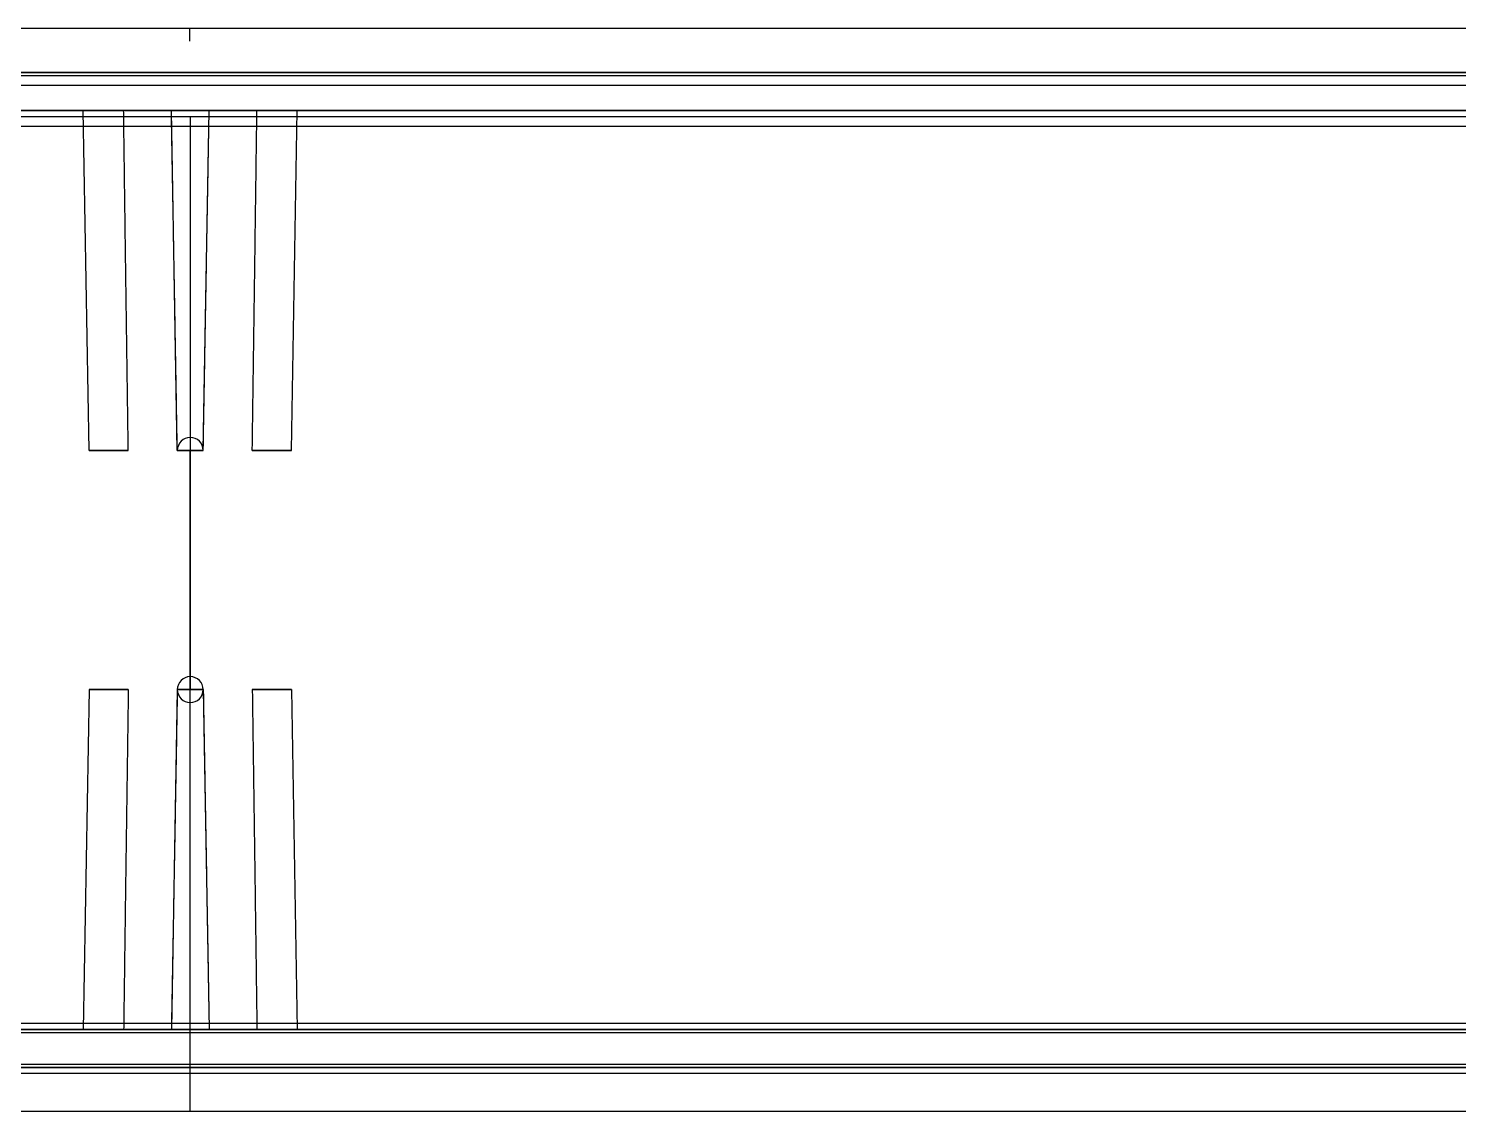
# Model space of a CAD drawing. Header units: millimetres. Extents: x -228 to 213, y -31 to 12.
# Drawn here: x 97.8 to 155.4, y -31.5 to 12.2 of the extents above; entities that cross this region are included whole.
import ezdxf

# ---------------------------------------------------------------- set-up
doc = ezdxf.new("R2010")
doc.units = ezdxf.units.MM
doc.layers.add('Feature', color=7, linetype='CONTINUOUS')

msp = doc.modelspace()

# ---------------------------------------------------------------- linework, layer by layer
at = {"layer": 'Feature'}
for p, q in [((163.314, 12.2371, 136.6), (-177.807, 12.2371, 136.6)), ((163.314, 12.2371, -66.6), (-177.807, 12.2371, -66.6)), ((163.314, 12.2371, 136.6), (-177.807, 12.2371, 136.6)), ((163.314, 12.2371, -66.6), (-177.807, 12.2371, -66.6)), ((104.259, 11.7291, 96.6585), (104.259, 12.2371, 96.6585)), ((104.259, 11.7291, 100.341), (104.259, 12.2371, 100.341)), ((104.259, 11.7291, 101.446), (104.259, 12.2371, 101.446)), ((104.259, 11.7291, 95.5536), (104.259, 12.2371, 95.5536)), ((104.259, 11.7291, -30.3415), (104.259, 12.2371, -30.3415)), ((104.259, 11.7291, -26.6585), (104.259, 12.2371, -26.6585)), ((104.259, 11.7291, -25.5536), (104.259, 12.2371, -25.5536)), ((104.259, 11.7291, -31.4464), (104.259, 12.2371, -31.4464)), ((104.259, 11.7291, -25.5536), (104.259, 12.2371, -25.5536)), ((104.259, 11.7291, -31.4464), (104.259, 12.2371, -31.4464)), ((104.259, 11.7291, -30.3415), (104.259, 12.2371, -30.3415)), ((104.259, 11.7291, -26.6585), (104.259, 12.2371, -26.6585)), ((104.259, 11.7291, 101.446), (104.259, 12.2371, 101.446)), ((104.259, 11.7291, 95.5536), (104.259, 12.2371, 95.5536)), ((104.259, 11.7291, 96.6585), (104.259, 12.2371, 96.6585)), ((104.259, 11.7291, 100.341), (104.259, 12.2371, 100.341)), ((-220.81, 10.4591, -65.076), (206.317, 10.4591, -65.076)), ((206.317, 10.4591, -62.536), (-220.81, 10.4591, -62.536)), ((206.317, 10.4591, -62.536), (-220.81, 10.4591, -62.536)), ((-220.81, 10.4591, -65.076), (206.317, 10.4591, -65.076)), ((-220.81, 10.4591, 132.536), (206.317, 10.4591, 132.536)), ((206.317, 10.4591, 135.076), (-220.81, 10.4591, 135.076)), ((-220.81, 10.4591, 132.536), (206.317, 10.4591, 132.536)), ((206.317, 10.4591, 135.076), (-220.81, 10.4591, 135.076)), ((203.954, 10.3321, 135.076), (-218.448, 10.3321, 135.076)), ((203.954, 10.3321, 135.076), (-218.448, 10.3321, 135.076)), ((203.954, 10.3321, 132.688), (-218.448, 10.3321, 132.688)), ((203.954, 10.3321, 132.688), (-218.448, 10.3321, 132.688)), ((-218.448, 9.95109, -65.076), (203.954, 9.95109, -65.076)), ((-218.448, 9.95109, -65.076), (203.954, 9.95109, -65.076)), ((-218.448, 9.95109, -62.6884), (203.954, 9.95109, -62.6884)), ((-218.448, 9.95109, -62.6884), (203.954, 9.95109, -62.6884)), ((204.716, 8.93509, 132.536), (-219.21, 8.93509, 132.536)), ((-219.21, 8.93509, -62.536), (204.716, 8.93509, -62.536)), ((204.716, 8.93509, -65.076), (-219.21, 8.93509, -65.076)), ((-219.21, 8.93509, -66.6), (204.716, 8.93509, -66.6)), ((-219.21, 8.93509, 136.6), (204.716, 8.93509, 136.6)), ((-219.21, 8.93509, -66.6), (204.716, 8.93509, -66.6)), ((-219.21, 8.93509, 135.076), (204.716, 8.93509, 135.076)), ((-219.21, 8.93509, 136.6), (204.716, 8.93509, 136.6)), ((204.716, 8.93509, -65.076), (-219.21, 8.93509, -65.076)), ((-219.21, 8.93509, -62.536), (204.716, 8.93509, -62.536)), ((204.716, 8.93509, 132.536), (-219.21, 8.93509, 132.536)), ((-219.21, 8.93509, 135.076), (204.716, 8.93509, 135.076)), ((203.573, 8.68109, 135.076), (-218.067, 8.68109, 135.076)), ((203.573, 8.68109, 135.076), (-218.067, 8.68109, 135.076)), ((203.573, 8.68109, 136.346), (-218.067, 8.68109, 136.346)), ((203.573, 8.68109, 136.346), (-218.067, 8.68109, 136.346)), ((99.9591, 8.93509, 99.262), (99.9591, 8.93509, 97.738)), ((101.589, 8.93509, 99.262), (99.9591, 8.93509, 99.262)), ((99.9591, 8.93509, 97.738), (101.589, 8.93509, 97.738)), ((99.9591, 8.93509, -27.738), (99.9591, 8.93509, -29.262)), ((101.589, 8.93509, -27.738), (99.9591, 8.93509, -27.738)), ((99.9591, 8.93509, -29.262), (101.589, 8.93509, -29.262)), ((99.9591, 8.93509, 99.262), (99.9591, 8.93509, 97.738)), ((100.198, -4.78091, 97.9774), (99.9591, 8.93509, 97.738)), ((100.198, -4.78091, 99.0226), (99.9591, 8.93509, 99.262)), ((99.9591, 8.93509, 97.738), (101.589, 8.93509, 97.738)), ((100.198, -4.78091, 97.9774), (99.9591, 8.93509, 97.738)), ((101.589, 8.93509, 99.262), (99.9591, 8.93509, 99.262)), ((100.198, -4.78091, 99.0226), (99.9591, 8.93509, 99.262)), ((99.9591, 8.93509, -27.738), (99.9591, 8.93509, -29.262)), ((100.198, -4.78091, -29.0226), (99.9591, 8.93509, -29.262)), ((100.198, -4.78091, -27.9774), (99.9591, 8.93509, -27.738)), ((99.9591, 8.93509, -29.262), (101.589, 8.93509, -29.262)), ((100.198, -4.78091, -29.0226), (99.9591, 8.93509, -29.262)), ((101.589, 8.93509, -27.738), (99.9591, 8.93509, -27.738)), ((100.198, -4.78091, -27.9774), (99.9591, 8.93509, -27.738)), ((103.515, 8.93509, 102.818), (103.515, 8.93509, 101.188)), ((105.039, 8.93509, 102.818), (103.515, 8.93509, 102.818)), ((103.515, 8.93509, 94.182), (105.039, 8.93509, 94.182)), ((103.515, 8.93509, 95.8119), (103.515, 8.93509, 94.182)), ((103.515, 8.93509, -24.182), (103.515, 8.93509, -25.8119)), ((105.039, 8.93509, -24.182), (103.515, 8.93509, -24.182)), ((103.515, 8.93509, -32.818), (105.039, 8.93509, -32.818)), ((103.515, 8.93509, -31.1881), (103.515, 8.93509, -32.818)), ((103.515, 8.93509, 95.8119), (103.515, 8.93509, 94.182)), ((103.754, -4.78091, 94.4214), (103.515, 8.93509, 94.182)), ((103.515, 8.93509, 94.182), (105.039, 8.93509, 94.182)), ((103.754, -4.78091, 94.4214), (103.515, 8.93509, 94.182)), ((105.039, 8.93509, 102.818), (103.515, 8.93509, 102.818)), ((103.754, -4.78091, 102.579), (103.515, 8.93509, 102.818)), ((103.515, 8.93509, 102.818), (103.515, 8.93509, 101.188)), ((103.754, -4.78091, 102.579), (103.515, 8.93509, 102.818)), ((103.515, 8.93509, -31.1881), (103.515, 8.93509, -32.818)), ((103.754, -4.78091, -32.5786), (103.515, 8.93509, -32.818)), ((103.515, 8.93509, -32.818), (105.039, 8.93509, -32.818)), ((103.754, -4.78091, -32.5786), (103.515, 8.93509, -32.818)), ((105.039, 8.93509, -24.182), (103.515, 8.93509, -24.182)), ((103.754, -4.78091, -24.4214), (103.515, 8.93509, -24.182)), ((103.515, 8.93509, -24.182), (103.515, 8.93509, -25.8119)), ((103.754, -4.78091, -24.4214), (103.515, 8.93509, -24.182)), ((104.277, 8.68109, -29.643), (104.277, -9.60691, -29.643)), ((104.277, 8.68109, -27.357), (104.277, -9.60691, -27.357)), ((104.277, 8.68109, 97.357), (104.277, -9.60691, 97.357)), ((104.277, 8.68109, 99.643), (104.277, -9.60691, 99.643)), ((104.277, 8.68109, 97.357), (104.277, -9.60691, 97.357)), ((104.277, 8.68109, 99.643), (104.277, -9.60691, 99.643)), ((104.277, 8.68109, -29.643), (104.277, -9.60691, -29.643)), ((104.277, 8.68109, -27.357), (104.277, -9.60691, -27.357)), ((104.8, -4.78091, 94.4214), (105.039, 8.93509, 94.182)), ((104.8, -4.78091, 94.4214), (105.039, 8.93509, 94.182)), ((104.8, -4.78091, 102.579), (105.039, 8.93509, 102.818)), ((104.8, -4.78091, 102.579), (105.039, 8.93509, 102.818)), ((104.8, -4.78091, -32.5786), (105.039, 8.93509, -32.818)), ((104.8, -4.78091, -32.5786), (105.039, 8.93509, -32.818)), ((104.8, -4.78091, -24.4214), (105.039, 8.93509, -24.182)), ((104.8, -4.78091, -24.4214), (105.039, 8.93509, -24.182)), ((105.039, 8.93509, 101.188), (105.039, 8.93509, 102.818)), ((105.039, 8.93509, 94.182), (105.039, 8.93509, 95.8119)), ((105.039, 8.93509, -25.8119), (105.039, 8.93509, -24.182)), ((105.039, 8.93509, -32.818), (105.039, 8.93509, -31.1881)), ((105.039, 8.93509, 94.182), (105.039, 8.93509, 95.8119)), ((105.039, 8.93509, 101.188), (105.039, 8.93509, 102.818)), ((105.039, 8.93509, -32.818), (105.039, 8.93509, -31.1881)), ((105.039, 8.93509, -25.8119), (105.039, 8.93509, -24.182)), ((108.595, 8.93509, 99.262), (106.965, 8.93509, 99.262)), ((106.965, 8.93509, 97.738), (108.595, 8.93509, 97.738)), ((108.595, 8.93509, -27.738), (106.965, 8.93509, -27.738)), ((106.965, 8.93509, -29.262), (108.595, 8.93509, -29.262)), ((106.965, 8.93509, 97.738), (108.595, 8.93509, 97.738)), ((108.595, 8.93509, 99.262), (106.965, 8.93509, 99.262)), ((106.965, 8.93509, -29.262), (108.595, 8.93509, -29.262)), ((108.595, 8.93509, -27.738), (106.965, 8.93509, -27.738)), ((108.356, -4.78091, 97.9774), (108.595, 8.93509, 97.738)), ((108.356, -4.78091, 99.0226), (108.595, 8.93509, 99.262)), ((108.356, -4.78091, 97.9774), (108.595, 8.93509, 97.738)), ((108.356, -4.78091, 99.0226), (108.595, 8.93509, 99.262)), ((108.356, -4.78091, -29.0226), (108.595, 8.93509, -29.262)), ((108.356, -4.78091, -27.9774), (108.595, 8.93509, -27.738)), ((108.356, -4.78091, -29.0226), (108.595, 8.93509, -29.262)), ((108.356, -4.78091, -27.9774), (108.595, 8.93509, -27.738)), ((108.595, 8.93509, 97.738), (108.595, 8.93509, 99.262)), ((108.595, 8.93509, -29.262), (108.595, 8.93509, -27.738)), ((108.595, 8.93509, 97.738), (108.595, 8.93509, 99.262)), ((108.595, 8.93509, -29.262), (108.595, 8.93509, -27.738)), ((-218.067, 8.30009, -65.076), (203.573, 8.30009, -65.076)), ((-218.067, 8.30009, -65.076), (203.573, 8.30009, -65.076)), ((-218.067, 8.30009, -66.346), (203.573, 8.30009, -66.346)), ((-218.067, 8.30009, -66.346), (203.573, 8.30009, -66.346)), ((101.776, -4.78091, -27.9774), (100.198, -4.78091, -27.9774)), ((100.198, -4.78091, -27.9774), (100.198, -4.78091, -29.0226)), ((100.198, -4.78091, -29.0226), (101.776, -4.78091, -29.0226)), ((101.776, -4.78091, 99.0226), (100.198, -4.78091, 99.0226)), ((100.198, -4.78091, 99.0226), (100.198, -4.78091, 97.9774)), ((100.198, -4.78091, 97.9774), (101.776, -4.78091, 97.9774)), ((100.198, -4.78091, 99.0226), (100.198, -4.78091, 97.9774)), ((100.198, -4.78091, 97.9774), (101.776, -4.78091, 97.9774)), ((101.776, -4.78091, 99.0226), (100.198, -4.78091, 99.0226)), ((100.198, -4.78091, -27.9774), (100.198, -4.78091, -29.0226)), ((100.198, -4.78091, -29.0226), (101.776, -4.78091, -29.0226)), ((101.776, -4.78091, -27.9774), (100.198, -4.78091, -27.9774)), ((104.8, -4.78091, -24.4214), (103.754, -4.78091, -24.4214)), ((103.754, -4.78091, -24.4214), (103.754, -4.78091, -25.9994)), ((104.8, -4.78091, 102.579), (103.754, -4.78091, 102.579)), ((103.754, -4.78091, 102.579), (103.754, -4.78091, 101.001)), ((103.754, -4.78091, 95.9994), (103.754, -4.78091, 94.4214)), ((103.754, -4.78091, 94.4214), (104.8, -4.78091, 94.4214)), ((104.8, -4.78091, 102.579), (103.754, -4.78091, 102.579)), ((103.754, -4.78091, 102.579), (103.754, -4.78091, 101.001)), ((103.754, -4.78091, 95.9994), (103.754, -4.78091, 94.4214)), ((103.754, -4.78091, 94.4214), (104.8, -4.78091, 94.4214)), ((103.754, -4.78091, -31.0006), (103.754, -4.78091, -32.5786)), ((103.754, -4.78091, -32.5786), (104.8, -4.78091, -32.5786)), ((104.8, -4.78091, -24.4214), (103.754, -4.78091, -24.4214)), ((103.754, -4.78091, -24.4214), (103.754, -4.78091, -25.9994)), ((103.754, -4.78091, -31.0006), (103.754, -4.78091, -32.5786)), ((103.754, -4.78091, -32.5786), (104.8, -4.78091, -32.5786)), ((104.277, -9.60691, -26.0297), (104.277, -4.78091, -25.9454)), ((104.277, -9.60691, -30.9703), (104.277, -4.78091, -31.0546)), ((104.277, -9.60691, 100.97), (104.277, -4.78091, 101.055)), ((104.277, -9.60691, 96.0297), (104.277, -4.78091, 95.9454)), ((104.277, -9.60691, 100.97), (104.277, -4.78091, 101.055)), ((104.277, -9.60691, 96.0297), (104.277, -4.78091, 95.9454)), ((104.277, -9.60691, -26.0297), (104.277, -4.78091, -25.9454)), ((104.277, -9.60691, -30.9703), (104.277, -4.78091, -31.0546)), ((104.8, -4.78091, -25.9994), (104.8, -4.78091, -24.4214)), ((104.8, -4.78091, 101.001), (104.8, -4.78091, 102.579)), ((104.8, -4.78091, 94.4214), (104.8, -4.78091, 95.9994)), ((104.8, -4.78091, 101.001), (104.8, -4.78091, 102.579)), ((104.8, -4.78091, 94.4214), (104.8, -4.78091, 95.9994)), ((104.8, -4.78091, -32.5786), (104.8, -4.78091, -31.0006)), ((104.8, -4.78091, -25.9994), (104.8, -4.78091, -24.4214)), ((104.8, -4.78091, -32.5786), (104.8, -4.78091, -31.0006)), ((106.778, -4.78091, -29.0226), (108.356, -4.78091, -29.0226)), ((108.356, -4.78091, -27.9774), (106.778, -4.78091, -27.9774)), ((106.778, -4.78091, 97.9774), (108.356, -4.78091, 97.9774)), ((108.356, -4.78091, 99.0226), (106.778, -4.78091, 99.0226)), ((106.778, -4.78091, 97.9774), (108.356, -4.78091, 97.9774)), ((108.356, -4.78091, 99.0226), (106.778, -4.78091, 99.0226)), ((106.778, -4.78091, -29.0226), (108.356, -4.78091, -29.0226)), ((108.356, -4.78091, -27.9774), (106.778, -4.78091, -27.9774)), ((108.356, -4.78091, -29.0226), (108.356, -4.78091, -27.9774)), ((108.356, -4.78091, 97.9774), (108.356, -4.78091, 99.0226)), ((108.356, -4.78091, 97.9774), (108.356, -4.78091, 99.0226)), ((108.356, -4.78091, -29.0226), (108.356, -4.78091, -27.9774)), ((104.277, -29.0633, 100.024), (104.277, -9.60691, 100.024)), ((104.277, -29.0633, 96.976), (104.277, -9.60691, 96.976)), ((104.277, -29.0633, -26.976), (104.277, -9.60691, -26.976)), ((104.277, -29.0633, -30.024), (104.277, -9.60691, -30.024)), ((104.277, -9.60691, 96.0297), (104.277, -14.4329, 95.9454)), ((104.277, -9.60691, 100.97), (104.277, -14.4329, 101.055)), ((104.277, -9.60691, -30.9703), (104.277, -14.4329, -31.0546)), ((104.277, -9.60691, -26.0297), (104.277, -14.4329, -25.9454)), ((104.277, -9.60691, -30.9703), (104.277, -14.4329, -31.0546)), ((104.277, -9.60691, -26.0297), (104.277, -14.4329, -25.9454)), ((104.277, -9.60691, 96.0297), (104.277, -14.4329, 95.9454)), ((104.277, -9.60691, 100.97), (104.277, -14.4329, 101.055)), ((104.277, -29.0633, -26.976), (104.277, -9.60691, -26.976)), ((104.277, -29.0633, -30.024), (104.277, -9.60691, -30.024)), ((104.277, -29.0633, 100.024), (104.277, -9.60691, 100.024)), ((104.277, -29.0633, 96.976), (104.277, -9.60691, 96.976)), ((100.198, -14.4329, -27.9774), (99.9591, -28.1489, -27.738)), ((100.198, -14.4329, -29.0226), (99.9591, -28.1489, -29.262)), ((100.198, -14.4329, -27.9774), (99.9591, -28.1489, -27.738)), ((100.198, -14.4329, -29.0226), (99.9591, -28.1489, -29.262)), ((100.198, -14.4329, 99.0226), (99.9591, -28.1489, 99.262)), ((100.198, -14.4329, 97.9774), (99.9591, -28.1489, 97.738)), ((100.198, -14.4329, 99.0226), (99.9591, -28.1489, 99.262)), ((100.198, -14.4329, 97.9774), (99.9591, -28.1489, 97.738)), ((101.776, -14.4329, 97.9774), (100.198, -14.4329, 97.9774)), ((100.198, -14.4329, 97.9774), (100.198, -14.4329, 99.0226)), ((100.198, -14.4329, 99.0226), (101.776, -14.4329, 99.0226)), ((101.776, -14.4329, -29.0226), (100.198, -14.4329, -29.0226)), ((100.198, -14.4329, -29.0226), (100.198, -14.4329, -27.9774)), ((100.198, -14.4329, -27.9774), (101.776, -14.4329, -27.9774)), ((100.198, -14.4329, -29.0226), (100.198, -14.4329, -27.9774)), ((100.198, -14.4329, -27.9774), (101.776, -14.4329, -27.9774)), ((101.776, -14.4329, -29.0226), (100.198, -14.4329, -29.0226)), ((100.198, -14.4329, 97.9774), (100.198, -14.4329, 99.0226)), ((100.198, -14.4329, 99.0226), (101.776, -14.4329, 99.0226)), ((101.776, -14.4329, 97.9774), (100.198, -14.4329, 97.9774)), ((103.754, -14.4329, -24.4214), (103.515, -28.1489, -24.182)), ((103.754, -14.4329, -24.4214), (103.515, -28.1489, -24.182)), ((103.754, -14.4329, -32.5786), (103.515, -28.1489, -32.818)), ((103.754, -14.4329, -32.5786), (103.515, -28.1489, -32.818)), ((103.754, -14.4329, 102.579), (103.515, -28.1489, 102.818)), ((103.754, -14.4329, 102.579), (103.515, -28.1489, 102.818)), ((103.754, -14.4329, 94.4214), (103.515, -28.1489, 94.182)), ((103.754, -14.4329, 94.4214), (103.515, -28.1489, 94.182)), ((104.8, -14.4329, 94.4214), (103.754, -14.4329, 94.4214)), ((103.754, -14.4329, 94.4214), (103.754, -14.4329, 95.9994)), ((104.8, -14.4329, -32.5786), (103.754, -14.4329, -32.5786)), ((103.754, -14.4329, -32.5786), (103.754, -14.4329, -31.0006)), ((103.754, -14.4329, -25.9994), (103.754, -14.4329, -24.4214)), ((103.754, -14.4329, -24.4214), (104.8, -14.4329, -24.4214)), ((104.8, -14.4329, -32.5786), (103.754, -14.4329, -32.5786)), ((103.754, -14.4329, -32.5786), (103.754, -14.4329, -31.0006)), ((103.754, -14.4329, -25.9994), (103.754, -14.4329, -24.4214)), ((103.754, -14.4329, -24.4214), (104.8, -14.4329, -24.4214)), ((103.754, -14.4329, 101.001), (103.754, -14.4329, 102.579)), ((103.754, -14.4329, 102.579), (104.8, -14.4329, 102.579)), ((104.8, -14.4329, 94.4214), (103.754, -14.4329, 94.4214)), ((103.754, -14.4329, 94.4214), (103.754, -14.4329, 95.9994)), ((103.754, -14.4329, 101.001), (103.754, -14.4329, 102.579)), ((103.754, -14.4329, 102.579), (104.8, -14.4329, 102.579)), ((104.8, -14.4329, 95.9994), (104.8, -14.4329, 94.4214)), ((104.8, -14.4329, -31.0006), (104.8, -14.4329, -32.5786)), ((104.8, -14.4329, -24.4214), (105.039, -28.1489, -24.182)), ((104.8, -14.4329, -24.4214), (104.8, -14.4329, -25.9994)), ((104.8, -14.4329, -24.4214), (105.039, -28.1489, -24.182)), ((104.8, -14.4329, -32.5786), (105.039, -28.1489, -32.818)), ((104.8, -14.4329, -31.0006), (104.8, -14.4329, -32.5786)), ((104.8, -14.4329, -32.5786), (105.039, -28.1489, -32.818)), ((104.8, -14.4329, -24.4214), (104.8, -14.4329, -25.9994)), ((104.8, -14.4329, 102.579), (105.039, -28.1489, 102.818)), ((104.8, -14.4329, 102.579), (104.8, -14.4329, 101.001)), ((104.8, -14.4329, 102.579), (105.039, -28.1489, 102.818)), ((104.8, -14.4329, 94.4214), (105.039, -28.1489, 94.182)), ((104.8, -14.4329, 95.9994), (104.8, -14.4329, 94.4214)), ((104.8, -14.4329, 94.4214), (105.039, -28.1489, 94.182)), ((104.8, -14.4329, 102.579), (104.8, -14.4329, 101.001)), ((106.778, -14.4329, 99.0226), (108.356, -14.4329, 99.0226)), ((108.356, -14.4329, 97.9774), (106.778, -14.4329, 97.9774)), ((106.778, -14.4329, -27.9774), (108.356, -14.4329, -27.9774)), ((108.356, -14.4329, -29.0226), (106.778, -14.4329, -29.0226)), ((106.778, -14.4329, -27.9774), (108.356, -14.4329, -27.9774)), ((108.356, -14.4329, -29.0226), (106.778, -14.4329, -29.0226)), ((106.778, -14.4329, 99.0226), (108.356, -14.4329, 99.0226)), ((108.356, -14.4329, 97.9774), (106.778, -14.4329, 97.9774)), ((108.356, -14.4329, 99.0226), (108.356, -14.4329, 97.9774)), ((108.356, -14.4329, -27.9774), (108.356, -14.4329, -29.0226)), ((108.356, -14.4329, -27.9774), (108.595, -28.1489, -27.738)), ((108.356, -14.4329, -29.0226), (108.595, -28.1489, -29.262)), ((108.356, -14.4329, -27.9774), (108.356, -14.4329, -29.0226)), ((108.356, -14.4329, -27.9774), (108.595, -28.1489, -27.738)), ((108.356, -14.4329, -29.0226), (108.595, -28.1489, -29.262)), ((108.356, -14.4329, 99.0226), (108.595, -28.1489, 99.262)), ((108.356, -14.4329, 97.9774), (108.595, -28.1489, 97.738)), ((108.356, -14.4329, 99.0226), (108.356, -14.4329, 97.9774)), ((108.356, -14.4329, 99.0226), (108.595, -28.1489, 99.262)), ((108.356, -14.4329, 97.9774), (108.595, -28.1489, 97.738)), ((204.716, -28.1489, -62.536), (-219.21, -28.1489, -62.536)), ((-219.21, -28.1489, 132.536), (204.716, -28.1489, 132.536)), ((204.716, -28.1489, 135.076), (-219.21, -28.1489, 135.076)), ((-219.21, -28.1489, 136.6), (204.716, -28.1489, 136.6)), ((-219.21, -28.1489, -66.6), (204.716, -28.1489, -66.6)), ((-219.21, -28.1489, 136.6), (204.716, -28.1489, 136.6)), ((-219.21, -28.1489, -65.076), (204.716, -28.1489, -65.076)), ((-219.21, -28.1489, -66.6), (204.716, -28.1489, -66.6)), ((204.716, -28.1489, 135.076), (-219.21, -28.1489, 135.076)), ((-219.21, -28.1489, 132.536), (204.716, -28.1489, 132.536)), ((204.716, -28.1489, -62.536), (-219.21, -28.1489, -62.536)), ((-219.21, -28.1489, -65.076), (204.716, -28.1489, -65.076)), ((-218.067, -27.8949, 135.076), (203.573, -27.8949, 135.076)), ((-218.067, -27.8949, 135.076), (203.573, -27.8949, 135.076)), ((-218.067, -27.8949, 136.346), (203.573, -27.8949, 136.346)), ((-218.067, -27.8949, 136.346), (203.573, -27.8949, 136.346)), ((99.9591, -28.1489, -29.262), (99.9591, -28.1489, -27.738)), ((101.589, -28.1489, -29.262), (99.9591, -28.1489, -29.262)), ((99.9591, -28.1489, -27.738), (101.589, -28.1489, -27.738)), ((99.9591, -28.1489, 97.738), (99.9591, -28.1489, 99.262)), ((101.589, -28.1489, 97.738), (99.9591, -28.1489, 97.738)), ((99.9591, -28.1489, 99.262), (101.589, -28.1489, 99.262)), ((99.9591, -28.1489, -29.262), (99.9591, -28.1489, -27.738)), ((99.9591, -28.1489, -27.738), (101.589, -28.1489, -27.738)), ((101.589, -28.1489, -29.262), (99.9591, -28.1489, -29.262)), ((99.9591, -28.1489, 97.738), (99.9591, -28.1489, 99.262)), ((99.9591, -28.1489, 99.262), (101.589, -28.1489, 99.262)), ((101.589, -28.1489, 97.738), (99.9591, -28.1489, 97.738)), ((103.515, -28.1489, -32.818), (103.515, -28.1489, -31.1881)), ((105.039, -28.1489, -32.818), (103.515, -28.1489, -32.818)), ((103.515, -28.1489, -24.182), (105.039, -28.1489, -24.182)), ((103.515, -28.1489, -25.8119), (103.515, -28.1489, -24.182)), ((103.515, -28.1489, 94.182), (103.515, -28.1489, 95.8119)), ((105.039, -28.1489, 94.182), (103.515, -28.1489, 94.182)), ((103.515, -28.1489, 102.818), (105.039, -28.1489, 102.818)), ((103.515, -28.1489, 101.188), (103.515, -28.1489, 102.818)), ((103.515, -28.1489, -25.8119), (103.515, -28.1489, -24.182)), ((103.515, -28.1489, -24.182), (105.039, -28.1489, -24.182)), ((105.039, -28.1489, -32.818), (103.515, -28.1489, -32.818)), ((103.515, -28.1489, -32.818), (103.515, -28.1489, -31.1881)), ((103.515, -28.1489, 101.188), (103.515, -28.1489, 102.818)), ((103.515, -28.1489, 102.818), (105.039, -28.1489, 102.818)), ((105.039, -28.1489, 94.182), (103.515, -28.1489, 94.182)), ((103.515, -28.1489, 94.182), (103.515, -28.1489, 95.8119)), ((105.039, -28.1489, -31.1881), (105.039, -28.1489, -32.818)), ((105.039, -28.1489, -24.182), (105.039, -28.1489, -25.8119)), ((105.039, -28.1489, 95.8119), (105.039, -28.1489, 94.182)), ((105.039, -28.1489, 102.818), (105.039, -28.1489, 101.188)), ((105.039, -28.1489, -24.182), (105.039, -28.1489, -25.8119)), ((105.039, -28.1489, -31.1881), (105.039, -28.1489, -32.818)), ((105.039, -28.1489, 102.818), (105.039, -28.1489, 101.188)), ((105.039, -28.1489, 95.8119), (105.039, -28.1489, 94.182)), ((108.595, -28.1489, -29.262), (106.965, -28.1489, -29.262)), ((106.965, -28.1489, -27.738), (108.595, -28.1489, -27.738)), ((108.595, -28.1489, 97.738), (106.965, -28.1489, 97.738)), ((106.965, -28.1489, 99.262), (108.595, -28.1489, 99.262)), ((106.965, -28.1489, -27.738), (108.595, -28.1489, -27.738)), ((108.595, -28.1489, -29.262), (106.965, -28.1489, -29.262)), ((106.965, -28.1489, 99.262), (108.595, -28.1489, 99.262)), ((108.595, -28.1489, 97.738), (106.965, -28.1489, 97.738)), ((108.595, -28.1489, -27.738), (108.595, -28.1489, -29.262)), ((108.595, -28.1489, 99.262), (108.595, -28.1489, 97.738)), ((108.595, -28.1489, -27.738), (108.595, -28.1489, -29.262)), ((108.595, -28.1489, 99.262), (108.595, -28.1489, 97.738)), ((203.573, -28.2759, -65.076), (-218.067, -28.2759, -65.076)), ((203.573, -28.2759, -65.076), (-218.067, -28.2759, -65.076)), ((203.573, -28.2759, -66.346), (-218.067, -28.2759, -66.346)), ((203.573, -28.2759, -66.346), (-218.067, -28.2759, -66.346)), ((104.259, -29.0633, -31.4464), (104.259, -31.4509, -31.4464)), ((104.259, -29.0633, -25.5536), (104.259, -31.4509, -25.5536)), ((104.259, -29.0633, 95.5536), (104.259, -31.4509, 95.5536)), ((104.259, -29.0633, 101.446), (104.259, -31.4509, 101.446)), ((104.259, -29.0633, 95.5536), (104.259, -31.4509, 95.5536)), ((104.259, -29.0633, 101.446), (104.259, -31.4509, 101.446)), ((104.259, -29.0633, -31.4464), (104.259, -31.4509, -31.4464)), ((104.259, -29.0633, -25.5536), (104.259, -31.4509, -25.5536)), ((-220.81, -29.6729, 135.076), (206.317, -29.6729, 135.076)), ((206.317, -29.6729, 132.536), (-220.81, -29.6729, 132.536)), ((206.317, -29.6729, 132.536), (-220.81, -29.6729, 132.536)), ((-220.81, -29.6729, 135.076), (206.317, -29.6729, 135.076)), ((-220.81, -29.6729, -62.536), (206.317, -29.6729, -62.536)), ((206.317, -29.6729, -65.076), (-220.81, -29.6729, -65.076)), ((-220.81, -29.6729, -62.536), (206.317, -29.6729, -62.536)), ((206.317, -29.6729, -65.076), (-220.81, -29.6729, -65.076)), ((3.67531, -29.5459, 135.076), (203.954, -29.5459, 135.076)), ((3.67531, -29.5459, 135.076), (203.954, -29.5459, 135.076)), ((3.67531, -29.5459, 132.688), (203.954, -29.5459, 132.688)), ((3.67531, -29.5459, 132.688), (203.954, -29.5459, 132.688)), ((203.954, -29.9269, -62.6884), (3.67531, -29.9269, -62.6884)), ((203.954, -29.9269, -65.076), (3.67531, -29.9269, -65.076)), ((203.954, -29.9269, -65.076), (3.67531, -29.9269, -65.076)), ((203.954, -29.9269, -62.6884), (3.67531, -29.9269, -62.6884)), ((163.314, -31.4509, -66.6), (-177.807, -31.4509, -66.6)), ((163.314, -31.4509, 136.6), (-177.807, -31.4509, 136.6)), ((163.314, -31.4509, -66.6), (-177.807, -31.4509, -66.6)), ((163.314, -31.4509, 136.6), (-177.807, -31.4509, 136.6))]:
    msp.add_line(p, q, dxfattribs=at)
for centre, radius, start, end in [((104.259, 12.2371, 98.5), 0, 0, 0), ((104.259, 12.2371, 98.5), 0, 0, 0), ((104.259, 12.2371, -28.5), 0, 0, 0), ((104.259, 12.2371, -28.5), 0, 0, 0), ((104.259, 12.2371, 98.5), 0, 0, 0), ((104.259, 12.2371, 98.5), 0, 0, 0), ((104.259, 12.2371, -28.5), 0, 0, 0), ((104.259, 12.2371, -28.5), 0, 0, 0), ((104.259, 12.2371, -28.5), 0, 0, 0), ((104.259, 12.2371, -28.5), 0, 0, 0), ((104.259, 12.2371, -28.5), 0, 0, 0), ((104.259, 12.2371, -28.5), 0, 0, 0), ((104.259, 12.2371, 98.5), 0, 0, 0), ((104.259, 12.2371, 98.5), 0, 0, 0), ((104.259, 12.2371, 98.5), 0, 0, 0), ((104.259, 12.2371, 98.5), 0, 0, 0), ((104.277, 8.93509, -28.5), 2.68808, 180, 180), ((104.277, 8.93509, 98.5), 2.68808, 180, 180), ((104.277, 8.93509, 98.5), 2.68808, 0, 0), ((104.277, 8.93509, 98.5), 2.68808, 180, 180), ((104.277, 8.93509, -28.5), 2.68808, 0, 0), ((104.277, 8.93509, -28.5), 2.68808, 180, 180), ((104.277, 8.93509, 98.5), 2.68808, 0, 0), ((104.277, 8.93509, -28.5), 2.68808, 0, 0), ((104.259, 11.7291, 98.5), 0, 0, 0), ((104.259, 11.7291, 98.5), 0, 0, 0), ((104.259, 11.7291, -28.5), 0, 0, 0), ((104.259, 11.7291, -28.5), 0, 0, 0), ((104.259, 11.7291, -28.5), 0, 0, 0), ((104.259, 11.7291, -28.5), 0, 0, 0), ((104.259, 11.7291, -28.5), 0, 0, 0), ((104.259, 11.7291, -28.5), 0, 0, 0), ((104.259, 11.7291, -28.5), 0, 0, 0), ((104.259, 11.7291, -28.5), 0, 0, 0), ((104.259, 11.7291, 98.5), 0, 0, 0), ((104.259, 11.7291, 98.5), 0, 0, 0), ((104.259, 11.7291, 98.5), 0, 0, 0), ((104.259, 11.7291, 98.5), 0, 0, 0), ((104.259, 11.7291, 98.5), 0, 0, 0), ((104.259, 11.7291, 98.5), 0, 0, 0), ((104.277, 8.93509, -28.5), 0.762, 180, 180), ((104.277, 8.93509, 98.5), 0.762, 180, 180), ((104.277, 8.93509, 98.5), 0.762, 180, 180), ((104.277, 8.93509, 98.5), 0.762, 0, 0), ((104.277, 8.93509, -28.5), 0.762, 180, 180), ((104.277, 8.93509, -28.5), 0.762, 0, 0), ((104.277, 8.93509, 98.5), 0.762, 0, 0), ((104.277, 8.93509, -28.5), 0.762, 0, 0), ((104.277, 8.68109, -28.5), 0, 0, 0), ((104.277, 8.68109, 98.5), 0, 0, 0), ((104.277, 8.68109, 98.5), 0, 0, 0), ((104.277, 8.68109, 98.5), 0, 0, 0), ((104.277, 8.68109, 98.5), 0, 0, 0), ((104.277, 8.68109, -28.5), 0, 0, 0), ((104.277, 8.68109, -28.5), 0, 0, 0), ((104.277, 8.68109, -28.5), 0, 0, 0), ((104.277, -4.78091, -28.5), 2.50056, 180, 180), ((104.277, -4.78091, 98.5), 2.50056, 180, 180), ((104.277, -4.78091, -28.5), 2.50056, 0, 0), ((104.277, -4.78091, -28.5), 2.50056, 180, 180), ((104.277, -4.78091, 98.5), 2.50056, 0, 0), ((104.277, -4.78091, 98.5), 2.50056, 180, 180), ((104.277, -4.78091, 98.5), 2.50056, 0, 0), ((104.277, -4.78091, -28.5), 2.50056, 0, 0), ((104.277, -4.78091, -28.5), 0.52259, 0, 180), ((104.277, -4.78091, 98.5), 0.52259, 0, 180), ((104.277, -4.78091, -28.5), 0.52259, 0, 0), ((104.277, -4.78091, 98.5), 0.52259, 0, 0), ((104.277, -4.78091, 98.5), 0.52259, 0, 0), ((104.277, -4.78091, 98.5), 0.52259, 0, 180), ((104.277, -4.78091, -28.5), 0.52259, 0, 0), ((104.277, -4.78091, -28.5), 0.52259, 0, 180), ((104.277, -4.78091, -28.5), 0, 180, 0), ((104.277, -4.78091, 98.5), 0, 180, 0), ((104.277, -4.78091, -28.5), 0, 180, 0), ((104.277, -4.78091, 98.5), 0, 180, 0), ((104.277, -4.78091, 98.5), 0, 0, 0), ((104.277, -4.78091, 98.5), 0, 0, 0), ((104.277, -4.78091, -28.5), 0, 0, 0), ((104.277, -4.78091, -28.5), 0, 0, 0), ((104.277, -9.60691, 98.5), 0, 0, 0), ((104.277, -9.60691, -28.5), 1.42109e-14, 0, 180), ((104.277, -9.60691, 98.5), 1.42109e-14, 0, 180), ((104.277, -9.60691, -28.5), 1.42109e-14, 0, 180), ((104.277, -9.60691, -28.5), 1.42109e-14, 180, 0), ((104.277, -9.60691, 98.5), 1.42109e-14, 180, 0), ((104.277, -9.60691, -28.5), 0, 180, 0), ((104.277, -9.60691, -28.5), 1.42109e-14, 0, 180), ((104.277, -9.60691, -28.5), 1.42109e-14, 180, 0), ((104.277, -9.60691, -28.5), 1.42109e-14, 0, 180), ((104.277, -9.60691, 98.5), 1.42109e-14, 0, 0), ((104.277, -9.60691, 98.5), 0, 0, 0), ((104.277, -9.60691, 98.5), 1.42109e-14, 180, 0), ((104.277, -9.60691, 98.5), 1.42109e-14, 0, 180), ((104.277, -9.60691, -28.5), 0, 180, 0), ((104.277, -9.60691, 98.5), 1.42109e-14, 0, 0), ((104.277, -9.60691, -28.5), 0, 0, 0), ((104.277, -9.60691, 98.5), 0, 0, 0), ((104.277, -9.60691, -28.5), 0, 0, 0), ((104.277, -9.60691, 98.5), 0, 0, 0), ((104.277, -9.60691, 98.5), 0, 0, 0), ((104.277, -9.60691, -28.5), 0, 0, 0), ((104.277, -9.60691, 98.5), 0, 0, 0), ((104.277, -9.60691, 98.5), 0, 0, 0), ((104.277, -9.60691, 98.5), 0, 0, 0), ((104.277, -9.60691, 98.5), 0, 0, 0), ((104.277, -9.60691, -28.5), 0, 0, 0), ((104.277, -9.60691, -28.5), 0, 0, 0), ((104.277, -9.60691, -28.5), 0, 0, 0), ((104.277, -9.60691, -28.5), 0, 0, 0), ((104.277, -9.60691, 98.5), 0, 0, 0), ((104.277, -9.60691, -28.5), 0, 0, 0), ((104.277, -14.4329, 98.5), 2.50056, 180, 180), ((104.277, -14.4329, -28.5), 2.50056, 180, 180), ((104.277, -14.4329, 98.5), 2.50056, 0, 0), ((104.277, -14.4329, 98.5), 2.50056, 180, 180), ((104.277, -14.4329, -28.5), 2.50056, 0, 0), ((104.277, -14.4329, -28.5), 2.50056, 180, 180), ((104.277, -14.4329, -28.5), 2.50056, 0, 0), ((104.277, -14.4329, 98.5), 2.50056, 0, 0), ((104.277, -14.4329, 98.5), 0.52259, 0, 180), ((104.277, -14.4329, -28.5), 0.52259, 0, 180), ((104.277, -14.4329, -28.5), 0.52259, 0, 180), ((104.277, -14.4329, 98.5), 0.52259, 0, 180), ((104.277, -14.4329, 98.5), 0.52259, 180, 0), ((104.277, -14.4329, -28.5), 0.52259, 180, 0), ((104.277, -14.4329, -28.5), 0.52259, 180, 0), ((104.277, -14.4329, 98.5), 0.52259, 180, 0), ((104.277, -14.4329, 98.5), 1.42109e-14, 180, 180), ((104.277, -14.4329, -28.5), 1.42109e-14, 180, 180), ((104.277, -14.4329, 98.5), 1.42109e-14, 180, 180), ((104.277, -14.4329, -28.5), 1.42109e-14, 180, 180), ((104.277, -14.4329, -28.5), 1.42109e-14, 0, 0), ((104.277, -14.4329, -28.5), 1.42109e-14, 0, 0), ((104.277, -14.4329, 98.5), 1.42109e-14, 0, 0), ((104.277, -14.4329, 98.5), 1.42109e-14, 0, 0), ((104.277, -28.1489, 98.5), 2.68808, 180, 180), ((104.277, -28.1489, -28.5), 2.68808, 180, 180), ((104.277, -28.1489, -28.5), 2.68808, 0, 0), ((104.277, -28.1489, -28.5), 2.68808, 180, 180), ((104.277, -28.1489, 98.5), 2.68808, 0, 0), ((104.277, -28.1489, 98.5), 2.68808, 180, 180), ((104.277, -28.1489, -28.5), 2.68808, 0, 0), ((104.277, -28.1489, 98.5), 2.68808, 0, 0), ((104.277, -28.1489, 98.5), 0.762, 180, 180), ((104.277, -28.1489, -28.5), 0.762, 180, 180), ((104.277, -28.1489, -28.5), 0.762, 180, 180), ((104.277, -28.1489, -28.5), 0.762, 0, 0), ((104.277, -28.1489, 98.5), 0.762, 180, 180), ((104.277, -28.1489, 98.5), 0.762, 0, 0), ((104.277, -28.1489, -28.5), 0.762, 0, 0), ((104.277, -28.1489, 98.5), 0.762, 0, 0), ((104.259, -29.0633, -28.5), 1.42109e-14, 180, 0), ((104.259, -29.0633, 98.5), 1.42109e-14, 180, 0), ((104.259, -29.0633, 98.5), 1.42109e-14, 0, 180), ((104.259, -29.0633, 98.5), 1.42109e-14, 0, 180), ((104.259, -29.0633, 98.5), 1.42109e-14, 180, 0), ((104.259, -29.0633, -28.5), 1.42109e-14, 0, 180), ((104.259, -29.0633, -28.5), 1.42109e-14, 0, 180), ((104.259, -29.0633, -28.5), 1.42109e-14, 180, 0), ((104.277, -29.0633, 98.5), 1.42109e-14, 0, 0), ((104.277, -29.0633, -28.5), 1.42109e-14, 0, 180), ((104.277, -29.0633, 98.5), 1.42109e-14, 0, 0), ((104.277, -29.0633, 98.5), 0, 0, 0), ((104.277, -29.0633, -28.5), 0, 180, 0), ((104.277, -29.0633, -28.5), 1.42109e-14, 0, 180), ((104.277, -29.0633, -28.5), 0, 180, 0), ((104.277, -29.0633, 98.5), 0, 0, 0), ((104.259, -31.4509, -28.5), 1.42109e-14, 180, 0), ((104.259, -31.4509, 98.5), 1.42109e-14, 180, 0), ((104.259, -31.4509, -28.5), 1.42109e-14, 0, 180), ((104.259, -31.4509, -28.5), 1.42109e-14, 180, 0), ((104.259, -31.4509, 98.5), 1.42109e-14, 0, 180), ((104.259, -31.4509, 98.5), 1.42109e-14, 180, 0), ((104.259, -31.4509, 98.5), 1.42109e-14, 0, 180), ((104.259, -31.4509, -28.5), 1.42109e-14, 0, 180)]:
    msp.add_arc(centre, radius, start, end, dxfattribs=at)
for points in [[(101.776, -4.78091, -27.9774), (101.679, 2.07704, -27.8577), (101.589, 8.93509, -27.738)], [(101.776, -4.78091, -29.0226), (101.679, 2.07704, -29.1423), (101.589, 8.93509, -29.262)], [(101.776, -4.78091, 99.0226), (101.679, 2.07704, 99.1423), (101.589, 8.93509, 99.262)], [(101.776, -4.78091, 97.9774), (101.679, 2.07704, 97.8577), (101.589, 8.93509, 97.738)], [(101.776, -4.78091, 97.9774), (101.679, 2.07704, 97.8577), (101.589, 8.93509, 97.738)], [(101.776, -4.78091, 99.0226), (101.679, 2.07704, 99.1423), (101.589, 8.93509, 99.262)], [(101.776, -4.78091, -29.0226), (101.679, 2.07704, -29.1423), (101.589, 8.93509, -29.262)], [(101.776, -4.78091, -27.9774), (101.679, 2.07704, -27.8577), (101.589, 8.93509, -27.738)], [(103.754, -4.78091, -25.9994), (103.635, 2.07704, -25.9023), (103.515, 8.93509, -25.8119)], [(103.754, -4.78091, -31.0006), (103.635, 2.07704, -31.0977), (103.515, 8.93509, -31.1881)], [(103.754, -4.78091, 101.001), (103.635, 2.07704, 101.098), (103.515, 8.93509, 101.188)], [(103.754, -4.78091, 95.9994), (103.635, 2.07704, 95.9023), (103.515, 8.93509, 95.8119)], [(103.754, -4.78091, 95.9994), (103.635, 2.07704, 95.9023), (103.515, 8.93509, 95.8119)], [(103.754, -4.78091, 101.001), (103.635, 2.07704, 101.098), (103.515, 8.93509, 101.188)], [(103.754, -4.78091, -31.0006), (103.635, 2.07704, -31.0977), (103.515, 8.93509, -31.1881)], [(103.754, -4.78091, -25.9994), (103.635, 2.07704, -25.9023), (103.515, 8.93509, -25.8119)], [(104.8, -4.78091, 95.9994), (104.919, 2.07704, 95.9023), (105.039, 8.93509, 95.8119)], [(104.8, -4.78091, 101.001), (104.919, 2.07704, 101.098), (105.039, 8.93509, 101.188)], [(104.8, -4.78091, 95.9994), (104.919, 2.07704, 95.9023), (105.039, 8.93509, 95.8119)], [(104.8, -4.78091, 101.001), (104.919, 2.07704, 101.098), (105.039, 8.93509, 101.188)], [(104.8, -4.78091, -31.0006), (104.919, 2.07704, -31.0977), (105.039, 8.93509, -31.1881)], [(104.8, -4.78091, -25.9994), (104.919, 2.07704, -25.9023), (105.039, 8.93509, -25.8119)], [(104.8, -4.78091, -31.0006), (104.919, 2.07704, -31.0977), (105.039, 8.93509, -31.1881)], [(104.8, -4.78091, -25.9994), (104.919, 2.07704, -25.9023), (105.039, 8.93509, -25.8119)], [(106.778, -4.78091, 97.9774), (106.875, 2.07704, 97.8577), (106.965, 8.93509, 97.738)], [(106.778, -4.78091, 99.0226), (106.875, 2.07704, 99.1423), (106.965, 8.93509, 99.262)], [(106.778, -4.78091, 97.9774), (106.875, 2.07704, 97.8577), (106.965, 8.93509, 97.738)], [(106.778, -4.78091, 99.0226), (106.875, 2.07704, 99.1423), (106.965, 8.93509, 99.262)], [(106.778, -4.78091, -29.0226), (106.875, 2.07704, -29.1423), (106.965, 8.93509, -29.262)], [(106.778, -4.78091, -27.9774), (106.875, 2.07704, -27.8577), (106.965, 8.93509, -27.738)], [(106.778, -4.78091, -29.0226), (106.875, 2.07704, -29.1423), (106.965, 8.93509, -29.262)], [(106.778, -4.78091, -27.9774), (106.875, 2.07704, -27.8577), (106.965, 8.93509, -27.738)], [(101.776, -14.4329, 97.9774), (101.679, -21.2909, 97.8577), (101.589, -28.1489, 97.738)], [(101.776, -14.4329, 99.0226), (101.679, -21.2909, 99.1423), (101.589, -28.1489, 99.262)], [(101.776, -14.4329, -29.0226), (101.679, -21.2909, -29.1423), (101.589, -28.1489, -29.262)], [(101.776, -14.4329, -27.9774), (101.679, -21.2909, -27.8577), (101.589, -28.1489, -27.738)], [(101.776, -14.4329, -27.9774), (101.679, -21.2909, -27.8577), (101.589, -28.1489, -27.738)], [(101.776, -14.4329, -29.0226), (101.679, -21.2909, -29.1423), (101.589, -28.1489, -29.262)], [(101.776, -14.4329, 99.0226), (101.679, -21.2909, 99.1423), (101.589, -28.1489, 99.262)], [(101.776, -14.4329, 97.9774), (101.679, -21.2909, 97.8577), (101.589, -28.1489, 97.738)], [(103.754, -14.4329, 95.9994), (103.635, -21.2909, 95.9023), (103.515, -28.1489, 95.8119)], [(103.754, -14.4329, 101.001), (103.635, -21.2909, 101.098), (103.515, -28.1489, 101.188)], [(103.754, -14.4329, -31.0006), (103.635, -21.2909, -31.0977), (103.515, -28.1489, -31.1881)], [(103.754, -14.4329, -25.9994), (103.635, -21.2909, -25.9023), (103.515, -28.1489, -25.8119)], [(103.754, -14.4329, -25.9994), (103.635, -21.2909, -25.9023), (103.515, -28.1489, -25.8119)], [(103.754, -14.4329, -31.0006), (103.635, -21.2909, -31.0977), (103.515, -28.1489, -31.1881)], [(103.754, -14.4329, 101.001), (103.635, -21.2909, 101.098), (103.515, -28.1489, 101.188)], [(103.754, -14.4329, 95.9994), (103.635, -21.2909, 95.9023), (103.515, -28.1489, 95.8119)], [(104.8, -14.4329, -25.9994), (104.919, -21.2909, -25.9023), (105.039, -28.1489, -25.8119)], [(104.8, -14.4329, -31.0006), (104.919, -21.2909, -31.0977), (105.039, -28.1489, -31.1881)], [(104.8, -14.4329, -25.9994), (104.919, -21.2909, -25.9023), (105.039, -28.1489, -25.8119)], [(104.8, -14.4329, -31.0006), (104.919, -21.2909, -31.0977), (105.039, -28.1489, -31.1881)], [(104.8, -14.4329, 101.001), (104.919, -21.2909, 101.098), (105.039, -28.1489, 101.188)], [(104.8, -14.4329, 95.9994), (104.919, -21.2909, 95.9023), (105.039, -28.1489, 95.8119)], [(104.8, -14.4329, 101.001), (104.919, -21.2909, 101.098), (105.039, -28.1489, 101.188)], [(104.8, -14.4329, 95.9994), (104.919, -21.2909, 95.9023), (105.039, -28.1489, 95.8119)], [(106.778, -14.4329, -27.9774), (106.875, -21.2909, -27.8577), (106.965, -28.1489, -27.738)], [(106.778, -14.4329, -29.0226), (106.875, -21.2909, -29.1423), (106.965, -28.1489, -29.262)], [(106.778, -14.4329, -27.9774), (106.875, -21.2909, -27.8577), (106.965, -28.1489, -27.738)], [(106.778, -14.4329, -29.0226), (106.875, -21.2909, -29.1423), (106.965, -28.1489, -29.262)], [(106.778, -14.4329, 99.0226), (106.875, -21.2909, 99.1423), (106.965, -28.1489, 99.262)], [(106.778, -14.4329, 97.9774), (106.875, -21.2909, 97.8577), (106.965, -28.1489, 97.738)], [(106.778, -14.4329, 99.0226), (106.875, -21.2909, 99.1423), (106.965, -28.1489, 99.262)], [(106.778, -14.4329, 97.9774), (106.875, -21.2909, 97.8577), (106.965, -28.1489, 97.738)]]:
    msp.add_open_spline(points, degree=2, dxfattribs=at)

doc.saveas('drawing.dxf')
